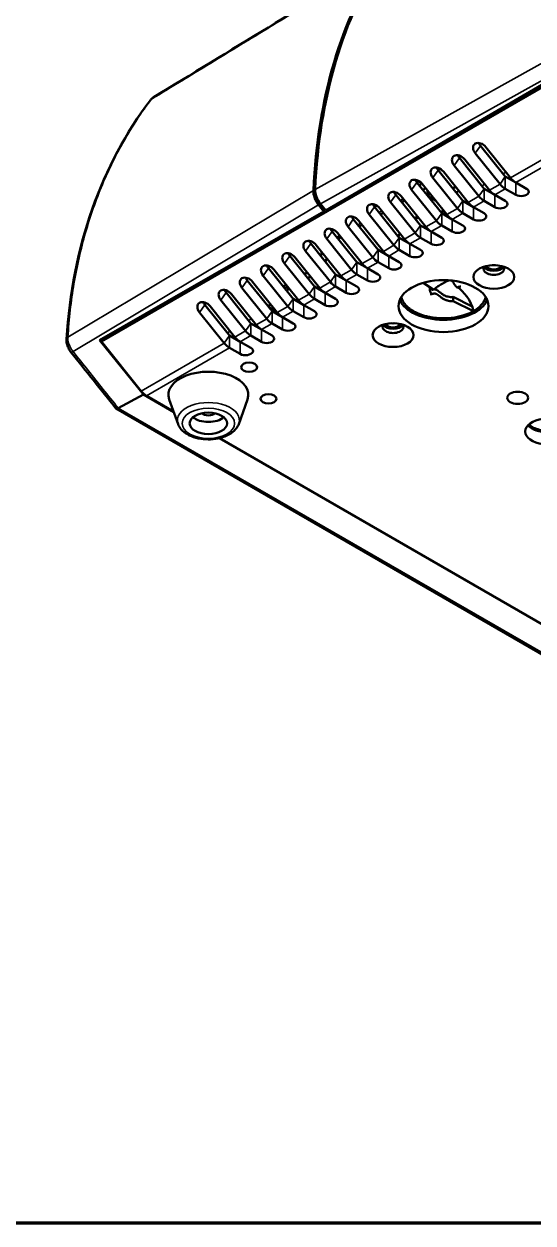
# Model space of a CAD drawing. Header units: millimetres. Extents: x 40 to 2195, y 40 to 1687.
# Drawn here: x 362.2 to 464, y 40 to 279.9 of the extents above; entities that cross this region are included whole.
import ezdxf

# ---------------------------------------------------------------- set-up
doc = ezdxf.new("R2010")
doc.units = ezdxf.units.MM
doc.header["$LTSCALE"] = 8
for name, color, linetype, lineweight in [('Border (ISO)', 7, 'Continuous', 70), ('Visible (ISO)', 7, 'Continuous', 50), ('Visible Narrow (ISO)', 7, 'Continuous', 35)]:
    doc.layers.add(name, color=color, linetype=linetype, lineweight=lineweight)

# ---------------------------------------------------------------- blocks, each defined once
blk = doc.blocks.new('Borders Chauvet_A')
at = {"layer": 'Border (ISO)'}
blk.add_line((274.4, 5), (5, 5), dxfattribs=at)

msp = doc.modelspace()

# ---------------------------------------------------------------- linework, layer by layer
at = {"layer": 'Visible (ISO)'}
for p, q in [((422.551, 242.637), (467.826, 268.942)), ((377.688, 216.381), (468.111, 268.587)), ((388.005, 265.201), (388.005, 265.201)), ((458.481, 249.424), (453.532, 255.582)), ((459.542, 249.14), (454.592, 255.297)), ((454.239, 246.975), (449.289, 253.132)), ((455.299, 246.69), (450.35, 252.848)), ((457.421, 247.915), (452.471, 254.073)), ((449.996, 244.525), (445.046, 250.683)), ((451.057, 244.241), (446.107, 250.398)), ((453.178, 245.466), (448.228, 251.623)), ((441.511, 248.199), (440.519, 248.772)), ((445.753, 242.076), (440.804, 248.233)), ((441.511, 248.199), (441.584, 248.242)), ((441.787, 248.04), (441.511, 248.199)), ((446.814, 241.791), (441.864, 247.949)), ((448.935, 243.016), (443.986, 249.174)), ((447.979, 247.035), (448.547, 247.363)), ((458.481, 249.424), (460.603, 248.199)), ((460.603, 248.199), (462.724, 246.975)), ((441.511, 239.626), (436.561, 245.784)), ((442.571, 239.342), (437.622, 245.5)), ((444.693, 240.567), (439.743, 246.724)), ((441.997, 246.748), (442.261, 246.9)), ((442.925, 246.63), (442.925, 246.566)), ((444.542, 244.618), (443.546, 245.193)), ((448.651, 246.198), (449.22, 246.526)), ((454.239, 246.975), (456.36, 245.75)), ((456.36, 245.75), (458.481, 244.525)), ((458.481, 246.975), (460.603, 245.75)), ((422.197, 242.432), (377.316, 216.686)), ((421.139, 243.749), (422.197, 242.432)), ((422.373, 242.683), (421.313, 244.002)), ((422.551, 242.637), (421.493, 243.953)), ((422.373, 242.683), (422.197, 242.432)), ((422.469, 242.739), (422.373, 242.683)), ((437.268, 237.177), (432.318, 243.334)), ((438.329, 236.892), (433.379, 243.05)), ((440.45, 238.117), (435.5, 244.275)), ((437.755, 244.299), (438.323, 244.627)), ((449.996, 244.525), (452.117, 243.3)), ((452.117, 243.3), (454.239, 242.076)), ((454.239, 244.525), (456.36, 243.3)), ((433.025, 234.727), (428.076, 240.885)), ((434.086, 234.443), (429.136, 240.601)), ((436.207, 235.668), (431.258, 241.825)), ((433.512, 241.849), (434.08, 242.177)), ((445.753, 242.076), (447.875, 240.851)), ((447.875, 240.851), (449.996, 239.626)), ((449.996, 242.076), (452.117, 240.851)), ((428.783, 232.278), (423.833, 238.435)), ((429.843, 231.993), (424.894, 238.151)), ((431.965, 233.218), (427.015, 239.376)), ((429.269, 239.4), (429.838, 239.728)), ((441.511, 239.626), (443.632, 238.401)), ((443.632, 238.401), (445.753, 237.177)), ((445.753, 239.626), (447.875, 238.401)), ((424.54, 229.828), (419.59, 235.986)), ((425.601, 229.544), (420.651, 235.702)), ((427.722, 230.769), (422.772, 236.926)), ((425.027, 236.95), (425.595, 237.278)), ((437.163, 237.426), (437.143, 237.333)), ((437.268, 237.177), (439.389, 235.952)), ((439.389, 235.952), (441.511, 234.727)), ((441.511, 237.177), (443.632, 235.952)), ((420.298, 227.379), (415.348, 233.536)), ((421.358, 227.094), (416.408, 233.252)), ((423.48, 228.319), (418.53, 234.477)), ((421.712, 234.319), (421.712, 234.382)), ((433.025, 234.727), (435.147, 233.502)), ((435.147, 233.502), (437.268, 232.278)), ((437.268, 234.727), (439.389, 233.502)), ((416.055, 224.929), (411.105, 231.087)), ((417.116, 224.645), (412.166, 230.803)), ((419.237, 225.87), (414.287, 232.027)), ((428.783, 232.278), (430.904, 231.053)), ((430.904, 231.053), (433.025, 229.828)), ((433.025, 232.278), (435.147, 231.053)), ((411.812, 222.48), (406.863, 228.637)), ((412.873, 222.196), (407.923, 228.353)), ((414.994, 223.42), (410.044, 229.578)), ((418.28, 229.888), (418.849, 230.216)), ((418.953, 229.052), (419.521, 229.38)), ((424.54, 229.828), (426.662, 228.603)), ((426.662, 228.603), (428.783, 227.379)), ((428.783, 229.828), (430.904, 228.603)), ((444.162, 226.74), (442.043, 228.137)), ((407.57, 220.03), (402.62, 226.188)), ((408.63, 219.746), (403.681, 225.904)), ((410.752, 220.971), (405.802, 227.128)), ((414.105, 227.478), (414.606, 227.767)), ((415.166, 226.865), (415.278, 226.93)), ((420.298, 227.379), (422.419, 226.154)), ((422.419, 226.154), (424.54, 224.929)), ((424.54, 227.379), (426.662, 226.154)), ((403.327, 217.581), (398.377, 223.738)), ((404.388, 217.297), (399.438, 223.454)), ((406.509, 218.521), (401.559, 224.679)), ((411.126, 223.333), (411.474, 223.935)), ((411.2, 223.242), (412.166, 222.684)), ((416.055, 224.929), (418.176, 223.704)), ((418.176, 223.704), (420.298, 222.48)), ((420.298, 224.929), (422.419, 223.704)), ((448.051, 225.311), (451.848, 223.43)), ((448.051, 225.311), (448.051, 224.495)), ((448.051, 224.495), (452.117, 222.48)), ((402.266, 216.072), (397.317, 222.229)), ((411.812, 222.48), (413.934, 221.255)), ((412.297, 222.912), (412.166, 222.684)), ((412.166, 222.276), (412.166, 222.684)), ((413.934, 221.255), (416.055, 220.03)), ((416.055, 222.48), (418.176, 221.255)), ((407.57, 220.03), (409.691, 218.805)), ((409.691, 218.805), (411.812, 217.581)), ((411.812, 220.03), (413.934, 218.805)), ((386.075, 205.79), (377.316, 216.686)), ((378.299, 217.251), (377.688, 216.381)), ((385.649, 206.478), (377.688, 216.381)), ((403.327, 217.581), (405.448, 216.356)), ((405.448, 216.356), (407.57, 215.131)), ((407.57, 217.581), (409.691, 216.356)), ((403.327, 215.131), (405.448, 213.906)), ((381.053, 203.064), (386.075, 205.79)), ((392.152, 202.281), (386.075, 205.79)), ((392.101, 202.425), (386.71, 205.537)), ((393.005, 199.894), (391.249, 204.808)), ((405.164, 199.894), (406.919, 204.808)), ((380.618, 202.988), (509.89, 128.352)), ((508.118, 135.329), (401.218, 197.047)), ((508.066, 135.472), (401.358, 197.08))]:
    msp.add_line(p, q, dxfattribs=at)
for centre, major_axis, ratio, start_param, end_param in [((526.883, 178.408), (-75.626, 130.988), 0.5773503, 0.2696785, 0.7324104), ((527.237, 178.612), (-75.626, 130.988), 0.5773503, 0.2696785, 0.7324104), ((441.511, 248.199), (0.75, -1.299), 0.5773503, 5.9038862, 6.6793634), ((458.481, 249.424), (-1.5, 2.598), 0.5773503, 1.8325957, 2.3561945), ((460.603, 250.649), (-1.5, 2.598), 0.5773503, 1.8325957, 2.3561945), ((422.2, 245.257), (-1.5, 2.598), 0.5773507, 0.7322656, 1.8323765), ((422.554, 245.461), (-1.5, 2.598), 0.5773497, 0.7322658, 1.8323768), ((526.883, 178.408), (-75.378, 130.559), 0.5773503, 0.7313767, 0.732412), ((445.046, 247.791), (-1.5, -2.598), 0.5773503, 5.4977871, 6.6531231), ((454.239, 246.975), (-1.5, 2.598), 0.5773503, 1.8325957, 2.3561945), ((456.36, 248.199), (-1.5, 2.598), 0.5773503, 1.8325957, 2.3561945), ((461.663, 246.362), (1.5, 0), 0.5773503, 3.9269908, 7.0685835), ((449.996, 244.525), (-1.5, 2.598), 0.5773503, 1.8325957, 2.3561945), ((452.117, 245.75), (-1.5, 2.598), 0.5773503, 1.8325957, 2.3561945), ((457.421, 243.913), (1.5, 0), 0.5773503, 3.9269908, 7.0685835), ((445.753, 242.076), (-1.5, 2.598), 0.5773503, 1.8325957, 2.3561945), ((447.875, 243.3), (-1.5, 2.598), 0.5773503, 1.8325957, 2.3561945), ((453.178, 241.463), (1.5, 0), 0.5773503, 3.9269908, 7.0685835), ((441.511, 239.626), (-1.5, 2.598), 0.5773503, 1.8325957, 2.3561945), ((443.632, 240.851), (-1.5, 2.598), 0.5773503, 1.8325957, 2.3561945), ((448.935, 239.014), (1.5, 0), 0.5773503, 3.9269908, 7.0685835), ((437.268, 237.177), (-1.5, 2.598), 0.5773503, 1.8325957, 2.3561945), ((439.389, 238.401), (-1.5, 2.598), 0.5773503, 1.8325957, 2.3561945), ((444.693, 236.564), (1.5, 0), 0.5773503, 3.9269908, 7.0685835), ((419.59, 233.094), (1.5, 2.598), 0.5773503, 5.1762479, 5.4977871), ((420.651, 232.482), (-1.5, -2.598), 0.5773503, 1.8482423, 2.1311743), ((433.025, 234.727), (-1.5, 2.598), 0.5773503, 1.8325957, 2.3561945), ((435.147, 235.952), (-1.5, 2.598), 0.5773503, 1.8325957, 2.3561945), ((440.45, 234.115), (1.5, 0), 0.5773503, 3.9269908, 7.0685835), ((428.783, 232.278), (-1.5, 2.598), 0.5773503, 1.8325957, 2.3561945), ((430.904, 233.502), (-1.5, 2.598), 0.5773503, 1.8325957, 2.3561945), ((436.207, 231.665), (1.5, 0), 0.5773503, 3.9269908, 7.0685835), ((456.183, 230.951), (2.1, 0), 0.5773503, 2.7621646, 6.6626134), ((456.183, 231.767), (-2.1, 0), 0.5773503, 0.3434287, 2.798164), ((456.183, 231.767), (-1.6, 0), 0.5773503, 0.2798522, 2.8617405), ((456.183, 232.584), (1.6, 0), 0.5773503, 4.514879, 4.9098989), ((424.54, 229.828), (-1.5, 2.598), 0.5773503, 1.8325957, 2.3561945), ((426.662, 231.053), (-1.5, 2.598), 0.5773503, 1.8325957, 2.3561945), ((431.965, 229.216), (1.5, 0), 0.5773503, 3.9269908, 7.0685835), ((414.105, 225.028), (1.5, 2.598), 0.5773503, 0.7853982, 0.8169304), ((415.166, 224.416), (-1.5, -2.598), 0.5773503, 3.9269908, 4.130197), ((420.298, 227.379), (-1.5, 2.598), 0.5773503, 1.8325957, 2.3561945), ((422.419, 228.603), (-1.5, 2.598), 0.5773503, 1.8325957, 2.3561945), ((427.722, 226.766), (1.5, 0), 0.5773503, 3.9269908, 7.0685835), ((416.055, 224.929), (-1.5, 2.598), 0.5773503, 1.8325957, 2.3561945), ((418.176, 226.154), (-1.5, 2.598), 0.5773503, 1.8325957, 2.3561945), ((423.48, 224.317), (1.5, 0), 0.5773503, 3.9269908, 7.0685835), ((446.107, 225.95), (-9, 0), 0.5773503, 0.2379411, 2.9036515), ((411.812, 222.48), (-1.5, 2.598), 0.5773503, 1.8325957, 2.3561945), ((413.934, 223.704), (-1.5, 2.598), 0.5773503, 1.8325957, 2.3561945), ((419.237, 221.867), (1.5, 0), 0.5773503, 3.9269908, 7.0685835), ((407.57, 220.03), (-1.5, 2.598), 0.5773503, 1.8325957, 2.3561945), ((409.691, 221.255), (-1.5, 2.598), 0.5773503, 1.8325957, 2.3561945), ((414.994, 219.418), (1.5, 0), 0.5773503, 3.9269908, 7.0685835), ((436.031, 219.316), (2.1, 0), 0.5773503, 2.7621646, 6.6626134), ((436.031, 220.132), (-2.1, 0), 0.5773503, 0.3434287, 2.798164), ((436.031, 220.132), (-1.6, 0), 0.5773503, 0.2798522, 2.8617405), ((436.031, 220.949), (1.6, 0), 0.5773503, 4.514879, 4.9098989), ((371.694, 216.806), (-0.998, 0.062), 0.5973138, 6.2831397, 6.2832744), ((403.327, 217.581), (-1.5, 2.598), 0.5773503, 1.8325957, 2.3561945), ((405.448, 218.805), (-1.5, 2.598), 0.5773503, 1.8325957, 2.3561945), ((410.752, 216.968), (1.5, 0), 0.5773503, 3.9269908, 7.0685835), ((372.379, 214.886), (-0.783, -0.622), 0.2153786, 6.2831029, 6.2831848), ((406.509, 214.519), (1.5, 0), 0.5773503, 3.9269908, 7.0685835), ((399.084, 205.742), (-8, 0), 0.5773503, 2.9381619, 6.486616), ((386.71, 207.987), (-1.5, 2.598), 0.5773503, 1.8325957, 2.3561945), ((381.252, 203.776), (-0.66, -0.77), 0.4109724, 6.2062617, 7.1322992), ((399.084, 202.476), (1.5, 0), 0.5773503, 3.6492552, 5.7755228), ((399.084, 202.476), (3.75, 0), 0.5773503, 3.7428569, 5.6819211), ((466.967, 198.393), (-4.5, 0), 0.5773503, 3.5866685, 8.9797021), ((466.967, 200.843), (-4.5, 0), 0.5773503, 0.4908827, 2.65071)]:
    msp.add_ellipse(centre, major_axis=major_axis, ratio=ratio, start_param=start_param, end_param=end_param, dxfattribs=at)
for centre, major_axis in [((456.183, 229.318), (-4.1, 0)), ((446.107, 223.5), (9, 0)), ((436.031, 217.683), (-4.1, 0)), ((407.216, 211.253), (-1.6, 0)), ((411.105, 204.925), (1.6, 0)), ((460.956, 205.129), (2.1, 0)), ((399.084, 200.026), (-3.75, 0))]:
    msp.add_ellipse(centre, major_axis=major_axis, ratio=0.5773503, dxfattribs=at)
for points in [[(388.005, 265.201), (403.392, 274.581), (418.779, 283.961), (434.167, 293.341)], [(387.476, 264.722), (387.621, 264.911), (387.802, 265.077), (388.005, 265.201)], [(454.592, 255.297), (454.314, 255.642), (453.532, 256.199), (452.356, 256.147), (451.869, 255.239), (452.194, 254.418), (452.471, 254.073)], [(453.211, 256.125), (453.286, 255.938), (453.395, 255.752), (453.532, 255.582)], [(450.35, 252.848), (450.072, 253.193), (449.289, 253.749), (448.113, 253.698), (447.627, 252.789), (447.951, 251.969), (448.228, 251.623)], [(448.969, 253.676), (449.044, 253.488), (449.152, 253.302), (449.289, 253.132)], [(446.107, 250.398), (445.829, 250.744), (445.047, 251.3), (443.871, 251.249), (443.384, 250.34), (443.709, 249.519), (443.986, 249.174)], [(444.726, 251.226), (444.801, 251.039), (444.91, 250.853), (445.046, 250.683)], [(441.864, 247.949), (441.586, 248.294), (440.804, 248.85), (439.628, 248.799), (439.141, 247.89), (439.466, 247.07), (439.743, 246.724)], [(440.483, 248.777), (440.559, 248.589), (440.667, 248.403), (440.804, 248.233)], [(437.622, 245.5), (437.344, 245.845), (436.561, 246.401), (435.385, 246.35), (434.899, 245.441), (435.223, 244.62), (435.5, 244.275)], [(436.241, 246.327), (436.316, 246.14), (436.424, 245.954), (436.561, 245.784)], [(433.379, 243.05), (433.101, 243.395), (432.319, 243.951), (431.143, 243.9), (430.656, 242.991), (430.981, 242.171), (431.258, 241.825)], [(431.998, 243.878), (432.073, 243.69), (432.182, 243.504), (432.318, 243.334)], [(445.49, 242.403), (445.764, 242.414), (446.039, 242.418), (446.313, 242.414)], [(429.136, 240.601), (428.858, 240.946), (428.076, 241.502), (426.9, 241.451), (426.413, 240.542), (426.738, 239.721), (427.015, 239.376)], [(427.755, 241.428), (427.831, 241.241), (427.939, 241.055), (428.076, 240.885)], [(440.323, 241.104), (440.517, 241.206), (440.717, 241.303), (440.922, 241.393)], [(424.894, 238.151), (424.616, 238.496), (423.834, 239.052), (422.658, 239.001), (422.171, 238.092), (422.495, 237.272), (422.772, 236.926)], [(423.513, 238.979), (423.588, 238.791), (423.697, 238.605), (423.833, 238.435)], [(437.163, 237.426), (437.212, 237.653), (437.281, 237.875), (437.366, 238.09)], [(420.651, 235.702), (420.373, 236.047), (419.591, 236.603), (418.415, 236.552), (417.928, 235.643), (418.253, 234.822), (418.53, 234.477)], [(419.27, 236.529), (419.345, 236.342), (419.454, 236.156), (419.59, 235.986)], [(416.408, 233.252), (416.13, 233.597), (415.348, 234.153), (414.172, 234.102), (413.686, 233.193), (414.01, 232.373), (414.287, 232.027)], [(415.028, 234.08), (415.103, 233.892), (415.211, 233.707), (415.348, 233.536)], [(412.166, 230.803), (411.888, 231.148), (411.106, 231.704), (409.93, 231.653), (409.443, 230.744), (409.767, 229.923), (410.044, 229.578)], [(410.785, 231.63), (410.86, 231.443), (410.969, 231.257), (411.105, 231.087)], [(407.923, 228.353), (407.645, 228.698), (406.863, 229.254), (405.687, 229.203), (405.2, 228.294), (405.525, 227.474), (405.802, 227.128)], [(406.542, 229.181), (406.617, 228.993), (406.726, 228.808), (406.863, 228.637)], [(403.681, 225.904), (403.402, 226.249), (402.62, 226.805), (401.444, 226.754), (400.958, 225.845), (401.282, 225.024), (401.559, 224.679)], [(402.3, 226.731), (402.375, 226.544), (402.483, 226.358), (402.62, 226.188)], [(452.117, 222.48), (451.703, 224.594), (450.053, 226.509), (448.938, 227.263)], [(399.438, 223.454), (399.16, 223.799), (398.378, 224.355), (397.202, 224.304), (396.715, 223.395), (397.039, 222.575), (397.317, 222.229)], [(398.057, 224.282), (398.132, 224.094), (398.241, 223.909), (398.377, 223.738)], [(380.569, 203.029), (377.568, 206.768), (374.577, 210.513), (371.597, 214.264)]]:
    msp.add_open_spline(points, degree=3, dxfattribs=at)
for points, knots in [([(370.696, 216.868), (371.265, 226.064), (373.014, 234.863), (378.675, 250.931), (382.621, 258.308), (387.471, 264.715)], [0, 0, 0, 0, 3.4348987, 3.4348987, 6.8691564, 6.8691564, 6.8691564, 6.8691564]), ([(421.313, 244.002), (421.202, 244.141), (420.99, 244.442), (420.733, 244.931), (420.545, 245.439), (420.439, 245.934), (420.425, 246.243), (420.432, 246.387)], [0, 0, 0, 0, 0.1991606, 0.401095, 0.6012148, 0.802011, 1, 1, 1, 1]), ([(447.333, 228.648), (447.295, 228.645), (447.255, 228.637), (447.184, 228.62), (447.158, 228.613), (447.102, 228.596), (447.072, 228.587), (447.022, 228.571), (447.004, 228.565), (446.949, 228.547), (446.913, 228.534), (446.847, 228.509), (446.817, 228.496), (446.735, 228.459), (446.686, 228.432), (446.572, 228.367), (446.51, 228.327), (446.377, 228.243), (446.301, 228.197), (446.058, 228.057), (445.901, 227.974), (445.533, 227.769), (445.251, 227.602), (444.874, 227.333), (444.807, 227.283), (444.638, 227.154), (444.539, 227.074), (444.345, 226.91), (444.251, 226.825), (444.162, 226.74)], [0.57231573, 0.57231573, 0.57231573, 0.57231573, 0.58598273, 0.58598273, 0.59373097, 0.59373097, 0.60286315, 0.60286315, 0.608364, 0.608364, 0.61874083, 0.61874083, 0.62778914, 0.62778914, 0.64260122, 0.64260122, 0.66312517, 0.66312517, 0.68571236, 0.68571236, 0.7223331, 0.7223331, 0.76967814, 0.76967814, 0.78022431, 0.78022431, 0.79643709, 0.79643709, 0.81300309, 0.81300309, 0.81300309, 0.81300309]), ([(448.825, 227.226), (448.823, 227.225), (448.821, 227.225), (448.809, 227.224), (448.797, 227.229), (448.762, 227.254), (448.74, 227.276), (448.708, 227.31), (448.695, 227.324), (448.658, 227.366), (448.632, 227.397), (448.57, 227.473), (448.535, 227.517), (448.46, 227.617), (448.418, 227.673), (448.34, 227.779), (448.303, 227.829), (448.253, 227.902), (448.238, 227.924), (448.192, 227.997), (448.164, 228.044), (448.118, 228.13), (448.104, 228.157), (448.069, 228.226), (448.049, 228.264), (448.022, 228.308), (448.016, 228.319), (447.98, 228.373), (447.947, 228.409), (447.879, 228.465), (447.85, 228.485), (447.808, 228.512), (447.793, 228.52), (447.753, 228.543), (447.726, 228.557), (447.646, 228.595), (447.592, 228.615), (447.535, 228.63), (447.533, 228.63), (447.531, 228.631)], [0.21300565, 0.21300565, 0.21300565, 0.21300565, 0.21746727, 0.21746727, 0.23957446, 0.23957446, 0.26693487, 0.26693487, 0.28279995, 0.28279995, 0.31029037, 0.31029037, 0.34072443, 0.34072443, 0.37313507, 0.37313507, 0.39949741, 0.39949741, 0.41059926, 0.41059926, 0.43505936, 0.43505936, 0.44702552, 0.44702552, 0.46264073, 0.46264073, 0.46768868, 0.46768868, 0.48837974, 0.48837974, 0.50141454, 0.50141454, 0.50798482, 0.50798482, 0.52023334, 0.52023334, 0.54406076, 0.54406076, 0.54501053, 0.54501053, 0.54501053, 0.54501053]), ([(443.357, 227.271), (443.358, 227.248), (443.358, 227.226), (443.359, 227.163), (443.361, 227.121), (443.364, 227.032), (443.367, 226.983), (443.376, 226.852), (443.384, 226.777), (443.405, 226.631), (443.417, 226.563), (443.452, 226.42), (443.474, 226.356), (443.555, 226.157), (443.622, 226.082), (443.691, 226.014), (443.731, 225.985), (443.809, 225.944), (443.85, 225.929), (443.922, 225.917), (443.954, 225.915), (444.017, 225.923), (444.043, 225.934), (444.085, 225.957), (444.099, 225.967), (444.137, 225.994), (444.158, 226.011), (444.195, 226.032), (444.207, 226.037), (444.247, 226.047), (444.277, 226.047), (444.327, 226.038), (444.341, 226.034), (444.375, 226.026), (444.396, 226.019), (444.443, 226.005), (444.473, 225.995), (444.529, 225.976), (444.557, 225.966), (444.633, 225.937), (444.684, 225.915), (444.778, 225.869), (444.819, 225.846), (444.884, 225.804), (444.905, 225.79), (444.955, 225.754), (444.985, 225.732), (445.04, 225.69), (445.067, 225.67), (445.125, 225.626), (445.157, 225.602), (445.201, 225.57), (445.213, 225.561), (445.258, 225.528), (445.292, 225.504), (445.357, 225.457), (445.389, 225.434), (445.447, 225.39), (445.472, 225.371), (445.555, 225.306), (445.612, 225.26), (445.729, 225.166), (445.809, 225.101), (446.092, 224.908), (446.259, 224.829), (446.46, 224.743), (446.528, 224.716), (446.655, 224.669), (446.716, 224.649), (446.885, 224.594), (446.994, 224.564), (447.269, 224.501), (447.433, 224.476), (447.754, 224.459), (447.909, 224.467), (448.051, 224.495)], [0.1606109, 0.1606109, 0.1606109, 0.1606109, 0.1671009, 0.1671009, 0.1786714, 0.1786714, 0.1933094, 0.1933094, 0.2174589, 0.2174589, 0.239538, 0.239538, 0.2668704, 0.2668704, 0.347814, 0.347814, 0.434235, 0.434235, 0.5179004, 0.5179004, 0.5807531, 0.5807531, 0.6487153, 0.6487153, 0.6864741, 0.6864741, 0.7484095, 0.7484095, 0.7895428, 0.7895428, 0.873111, 0.873111, 0.904841, 0.904841, 0.9500353, 0.9500353, 1.0080624, 1.0080624, 1.0605387, 1.0605387, 1.1541709, 1.1541709, 1.237714, 1.237714, 1.2786507, 1.2786507, 1.3368006, 1.3368006, 1.3920195, 1.3920195, 1.4558927, 1.4558927, 1.4796692, 1.4796692, 1.5449837, 1.5449837, 1.6086648, 1.6086648, 1.6575244, 1.6575244, 1.7738197, 1.7738197, 1.8985441, 1.8985441, 2.1295391, 2.1295391, 2.244199, 2.244199, 2.3476094, 2.3476094, 2.5361706, 2.5361706, 2.8330474, 2.8330474, 3.142343, 3.142343, 3.142343, 3.142343]), ([(443.939, 225.917), (443.824, 225.921), (443.682, 225.9), (443.519, 225.862), (443.484, 225.852), (443.461, 225.845), (443.458, 225.844), (443.457, 225.844), (443.457, 225.844), (443.457, 225.844)], [0, 0, 0, 0, 0.064051822, 0.064051822, 0.081767562, 0.081767562, 0.086091904, 0.086091904, 0.086622757, 0.086622757, 0.086622757, 0.086622757]), ([(443.466, 227.199), (443.475, 227.172), (443.485, 227.145), (443.518, 227.066), (443.543, 227.015), (443.599, 226.927), (443.629, 226.89), (443.679, 226.843), (443.697, 226.828), (443.752, 226.788), (443.791, 226.768), (443.866, 226.742), (443.902, 226.735), (443.956, 226.733), (443.974, 226.734), (444.021, 226.742), (444.046, 226.752), (444.081, 226.772), (444.09, 226.777), (444.098, 226.783)], [0.250487557, 0.250487557, 0.250487557, 0.250487557, 0.257497379, 0.257497379, 0.272428171, 0.272428171, 0.287204252, 0.287204252, 0.294857691, 0.294857691, 0.310460441, 0.310460441, 0.323868018, 0.323868018, 0.330773221, 0.330773221, 0.342225292, 0.342225292, 0.346077651, 0.346077651, 0.346077651, 0.346077651]), ([(443.793, 226.77), (443.834, 226.782), (443.874, 226.793), (443.951, 226.813), (443.989, 226.822), (444.026, 226.83)], [0.126753349, 0.126753349, 0.126753349, 0.126753349, 0.140366073, 0.140366073, 0.153032625, 0.153032625, 0.153032625, 0.153032625]), ([(444.291, 226.86), (444.294, 226.86), (444.298, 226.859), (444.313, 226.857), (444.326, 226.854), (444.379, 226.842), (444.422, 226.828), (444.503, 226.802), (444.557, 226.783), (444.66, 226.742), (444.709, 226.72), (444.777, 226.685), (444.797, 226.674), (444.856, 226.639), (444.893, 226.614), (444.985, 226.549), (445.046, 226.502), (445.134, 226.435), (445.151, 226.423), (445.204, 226.384), (445.239, 226.358), (445.315, 226.304), (445.354, 226.276), (445.41, 226.234), (445.427, 226.222), (445.518, 226.152), (445.587, 226.096), (445.699, 226.007), (445.739, 225.974), (445.818, 225.914), (445.855, 225.887), (445.976, 225.803), (446.059, 225.753), (446.297, 225.626), (446.451, 225.56), (446.729, 225.459), (446.851, 225.42), (447.162, 225.337), (447.349, 225.303), (447.619, 225.281), (447.709, 225.279), (447.885, 225.286), (447.97, 225.296), (448.051, 225.311)], [0.37516847, 0.37516847, 0.37516847, 0.37516847, 0.37611076, 0.37611076, 0.37940801, 0.37940801, 0.38995784, 0.38995784, 0.40849017, 0.40849017, 0.42433276, 0.42433276, 0.43113313, 0.43113313, 0.44403696, 0.44403696, 0.46287282, 0.46287282, 0.46725834, 0.46725834, 0.47654092, 0.47654092, 0.48698196, 0.48698196, 0.49158291, 0.49158291, 0.51177823, 0.51177823, 0.52289336, 0.52289336, 0.53336513, 0.53336513, 0.5560134, 0.5560134, 0.59503988, 0.59503988, 0.62568779, 0.62568779, 0.6742938, 0.6742938, 0.69956735, 0.69956735, 0.72540917, 0.72540917, 0.72540917, 0.72540917]), ([(449.577, 227.417), (449.577, 227.417), (449.572, 227.416), (449.559, 227.415), (449.556, 227.414), (449.545, 227.412), (449.537, 227.411), (449.518, 227.408), (449.506, 227.406), (449.477, 227.4), (449.457, 227.397), (449.404, 227.386), (449.37, 227.379), (449.267, 227.356), (449.198, 227.338), (449.027, 227.292), (448.925, 227.26), (448.825, 227.226)], [0.138439661, 0.138439661, 0.138439661, 0.138439661, 0.154959056, 0.154959056, 0.158374512, 0.158374512, 0.162322391, 0.162322391, 0.166735481, 0.166735481, 0.173324056, 0.173324056, 0.184407401, 0.184407401, 0.205931993, 0.205931993, 0.237873536, 0.237873536, 0.237873536, 0.237873536]), ([(449.482, 221.446), (449.12, 221.356), (448.284, 221.185), (447.136, 221.062), (446.038, 221.034), (445.131, 221.065), (444.215, 221.155), (443.324, 221.303), (442.484, 221.5), (441.717, 221.738), (441.044, 222), (440.542, 222.235), (440.174, 222.433), (439.899, 222.595), (439.649, 222.757), (439.421, 222.918), (439.211, 223.078), (439.019, 223.239), (438.84, 223.401), (438.619, 223.622), (438.368, 223.908), (438.103, 224.28), (437.876, 224.698), (437.744, 225.049), (437.688, 225.273), (437.677, 225.321)], [0, 0, 0, 0, 0.04896718, 0.10964872, 0.14408112, 0.17851352, 0.21294592, 0.24737832, 0.28181072, 0.31624312, 0.35067552, 0.38510792, 0.40639882, 0.42768972, 0.44898062, 0.47027151, 0.49156241, 0.51285331, 0.53414421, 0.55543511, 0.59801691, 0.64059871, 0.6831805, 0.7257623, 0.73678407, 0.73678407, 0.73678407, 0.73678407]), ([(454.536, 225.321), (454.482, 225.082), (454.258, 224.437), (453.584, 223.535), (452.739, 222.86), (452.275, 222.571), (452.117, 222.48)], [0.82026468, 0.82026468, 0.82026468, 0.82026468, 0.86288115, 0.93144058, 0.97714686, 1, 1, 1, 1]), ([(449.482, 221.446), (449.568, 221.467), (450.247, 221.645), (451.157, 221.971), (451.887, 222.346), (452.117, 222.48)], [0, 0, 0, 0, 0.0880267, 0.6960089, 1, 1, 1, 1]), ([(371.597, 214.264), (371.393, 214.521), (371.213, 214.81), (370.934, 215.399), (370.83, 215.704), (370.704, 216.295), (370.679, 216.589), (370.696, 216.868)], [0, 0, 0, 0, 0.09964755, 0.09964755, 0.19587799, 0.19587799, 0.28891296, 0.28891296, 0.28891296, 0.28891296]), ([(393.005, 199.894), (393.147, 199.498), (393.372, 199.135), (393.989, 198.432), (394.404, 198.107), (395.387, 197.539), (395.968, 197.306), (397.209, 196.969), (397.869, 196.865), (399.199, 196.793), (399.87, 196.822), (401.169, 197.013), (401.796, 197.173), (402.955, 197.623), (403.486, 197.913), (404.376, 198.615), (404.742, 199.026), (405.057, 199.627), (405.115, 199.759), (405.164, 199.894)], [0.9888289, 0.9888289, 0.9888289, 0.9888289, 1.254478, 1.254478, 1.5703141, 1.5703141, 1.9164702, 1.9164702, 2.2621131, 2.2621131, 2.60451, 2.60451, 2.9479277, 2.9479277, 3.295269, 3.295269, 3.6328378, 3.6328378, 3.7235601, 3.7235601, 3.7235601, 3.7235601]), ([(463.203, 199.818), (463.22, 199.8), (463.237, 199.783), (463.504, 199.522), (463.802, 199.32), (464.489, 198.977), (464.885, 198.843), (465.715, 198.663), (466.149, 198.617), (467.015, 198.613), (467.446, 198.655), (468.274, 198.824), (468.67, 198.952), (469.393, 199.297), (469.719, 199.515), (470.101, 199.894), (470.202, 200.015), (470.291, 200.144)], [7.5791638, 7.5791638, 7.5791638, 7.5791638, 7.6017554, 7.6017554, 7.9266577, 7.9266577, 8.2803448, 8.2803448, 8.6314815, 8.6314815, 8.9797184, 8.9797184, 9.3305888, 9.3305888, 9.6845723, 9.6845723, 9.831442, 9.831442, 9.831442, 9.831442])]:
    msp.add_open_spline(points, degree=3, knots=knots, dxfattribs=at)
at = {"layer": 'Visible Narrow (ISO)'}
for p, q in [((471.288, 275.166), (420.435, 246.814)), ((472.36, 272.311), (421.493, 243.953)), ((476.072, 258.684), (459.542, 249.14)), ((477.121, 257.736), (460.603, 248.199)), ((453.532, 255.582), (452.471, 254.073)), ((449.289, 253.132), (448.228, 251.623)), ((445.046, 250.683), (443.986, 249.174)), ((458.601, 250.31), (458.033, 249.982)), ((440.804, 248.233), (439.743, 246.724)), ((441.511, 247.354), (441.511, 248.199)), ((454.359, 247.86), (453.79, 247.532)), ((457.421, 247.915), (455.299, 246.69)), ((458.481, 249.424), (457.421, 247.915)), ((458.481, 249.424), (458.481, 246.975)), ((459.987, 248.66), (459.896, 248.608)), ((460.603, 248.199), (460.603, 245.75)), ((420.082, 246.61), (370.976, 217.25)), ((420.446, 246.395), (420.432, 246.387)), ((436.561, 245.784), (435.5, 244.275)), ((437.476, 244.645), (438.045, 244.973)), ((453.178, 245.466), (451.057, 244.241)), ((454.239, 246.975), (453.178, 245.466)), ((454.239, 246.975), (454.239, 244.525)), ((455.744, 246.211), (455.653, 246.158)), ((458.481, 246.975), (456.36, 245.75)), ((456.36, 245.75), (456.36, 243.3)), ((421.139, 243.749), (372.02, 214.38)), ((421.41, 244.059), (421.313, 244.002)), ((432.318, 243.334), (431.258, 241.825)), ((433.234, 242.196), (433.802, 242.524)), ((448.935, 243.016), (446.814, 241.791)), ((449.996, 244.525), (448.935, 243.016)), ((449.996, 244.525), (449.996, 242.076)), ((454.239, 244.525), (452.117, 243.3)), ((452.117, 243.3), (452.117, 240.851)), ((428.076, 240.885), (427.015, 239.376)), ((428.991, 239.746), (429.559, 240.074)), ((444.693, 240.567), (442.571, 239.342)), ((445.753, 242.076), (444.693, 240.567)), ((445.753, 242.076), (445.753, 239.626)), ((449.996, 242.076), (447.875, 240.851)), ((447.875, 240.851), (447.875, 238.401)), ((423.833, 238.435), (422.772, 236.926)), ((424.748, 237.297), (425.317, 237.625)), ((440.45, 238.117), (438.329, 236.892)), ((441.511, 239.626), (440.45, 238.117)), ((441.511, 239.626), (441.511, 237.177)), ((445.753, 239.626), (443.632, 238.401)), ((443.632, 238.401), (443.632, 235.952)), ((419.59, 235.986), (418.53, 234.477)), ((436.207, 235.668), (434.086, 234.443)), ((437.268, 237.177), (436.207, 235.668)), ((437.268, 237.177), (437.268, 234.727)), ((441.511, 237.177), (439.389, 235.952)), ((439.389, 235.952), (439.389, 233.502)), ((415.348, 233.536), (414.287, 232.027)), ((421.806, 234.264), (421.712, 234.319)), ((431.965, 233.218), (429.843, 231.993)), ((433.025, 234.727), (431.965, 233.218)), ((433.025, 234.727), (433.025, 232.278)), ((437.268, 234.727), (435.147, 233.502)), ((435.147, 233.502), (435.147, 231.053)), ((411.105, 231.087), (410.044, 229.578)), ((427.722, 230.769), (425.601, 229.544)), ((428.783, 232.278), (427.722, 230.769)), ((428.783, 232.278), (428.783, 229.828)), ((433.025, 232.278), (430.904, 231.053)), ((430.904, 231.053), (430.904, 228.603)), ((406.863, 228.637), (405.802, 227.128)), ((423.48, 228.319), (421.358, 227.094)), ((424.54, 229.828), (423.48, 228.319)), ((424.54, 229.828), (424.54, 227.379)), ((428.783, 229.828), (426.662, 228.603)), ((426.662, 228.603), (426.662, 226.154)), ((402.62, 226.188), (401.559, 224.679)), ((415.166, 226.865), (414.105, 227.478)), ((419.237, 225.87), (417.116, 224.645)), ((420.298, 227.379), (419.237, 225.87)), ((420.298, 227.379), (420.298, 224.929)), ((424.54, 227.379), (422.419, 226.154)), ((422.419, 226.154), (422.419, 223.704)), ((398.377, 223.738), (397.317, 222.229)), ((414.994, 223.42), (412.873, 222.196)), ((416.055, 224.929), (414.994, 223.42)), ((416.055, 224.929), (416.055, 222.48)), ((420.298, 224.929), (418.176, 223.704)), ((418.176, 223.704), (418.176, 221.255)), ((407.69, 220.916), (407.121, 220.588)), ((410.752, 220.971), (408.63, 219.746)), ((411.812, 222.48), (410.752, 220.971)), ((411.812, 222.48), (411.812, 220.03)), ((416.055, 222.48), (413.934, 221.255)), ((413.934, 221.255), (413.934, 218.805)), ((403.447, 218.467), (402.879, 218.138)), ((406.509, 218.521), (404.388, 217.297)), ((407.57, 220.03), (406.509, 218.521)), ((407.57, 220.03), (407.57, 217.581)), ((409.075, 219.266), (408.984, 219.214)), ((411.812, 220.03), (409.691, 218.805)), ((409.691, 218.805), (409.691, 216.356)), ((402.266, 216.072), (385.649, 206.478)), ((403.327, 217.581), (402.266, 216.072)), ((403.327, 217.581), (403.327, 215.131)), ((404.833, 216.817), (404.741, 216.764)), ((407.57, 217.581), (405.448, 216.356)), ((405.448, 216.356), (405.448, 213.906)), ((403.327, 215.131), (386.71, 205.537)), ((381.053, 203.064), (510.436, 128.364))]:
    msp.add_line(p, q, dxfattribs=at)
for centre, major_axis, ratio, start_param, end_param in [((388.268, 264.111), (-0.797, 0.604), 0.7169514, 5.9756817, 6.2831963), ((446.107, 236.777), (9.014, 0), 0.5773503, 2.1541513, 2.2394762), ((446.107, 236.777), (9.014, 0), 0.5773503, 1.5083561, 1.5917064), ((446.107, 236.777), (-9.014, 0), 0.5773503, 6.0309834, 6.158178), ((371.694, 216.806), (-0.998, 0.062), 0.5973138, 5.5520772, 6.2831393), ((372.379, 214.886), (-0.783, -0.622), 0.2153786, 0, 0.9313723), ((399.084, 200.618), (-6.207, 0), 0.5773503, 2.9381619, 6.486616)]:
    msp.add_ellipse(centre, major_axis=major_axis, ratio=ratio, start_param=start_param, end_param=end_param, dxfattribs=at)
msp.add_ellipse((399.084, 200.026), major_axis=(5.246, 0), ratio=0.5773503, dxfattribs=at)
for points, knots in [([(433.842, 293.029), (430.31, 290.876), (426.717, 288.685), (423.084, 286.47), (419.45, 284.254), (415.774, 282.014), (412.001, 279.713), (408.228, 277.413), (404.357, 275.053), (400.306, 272.583), (396.255, 270.113), (392.023, 267.533), (387.639, 264.859)], [0, 0, 0, 0, 0.25, 0.25, 0.25, 0.5, 0.5, 0.5, 0.75, 0.75, 0.75, 1, 1, 1, 1]), ([(388.005, 265.201), (387.979, 265.185), (387.843, 265.095), (387.723, 264.975), (387.639, 264.859)], [0.75472398, 0.75472398, 0.75472398, 0.75472398, 0.8, 0.99997555, 0.99997555, 0.99997555, 0.99997555]), ([(372.02, 214.38), (373.039, 213.096), (375.067, 210.548), (377.966, 206.922), (380.014, 204.358), (381.053, 203.064)], [0, 0, 0, 0, 0.33333333, 0.66666667, 0.99999992, 0.99999992, 0.99999992, 0.99999992])]:
    msp.add_open_spline(points, degree=3, knots=knots, dxfattribs=at)
for points in [[(387.639, 264.859), (385.697, 262.292), (382.115, 256.867), (377.708, 247.926), (374.33, 238.29), (372.018, 228.062), (371.201, 220.901), (370.976, 217.25)], [(370.976, 217.25), (370.966, 217.075), (370.98, 216.701), (371.105, 216.103), (371.326, 215.495), (371.633, 214.908), (371.885, 214.547), (372.02, 214.38)]]:
    msp.add_open_spline(points, degree=3, dxfattribs=at)

# ---------------------------------------------------------------- block references
at = {"xscale": 8, "yscale": 8, "zscale": 8}
msp.add_blockref('Borders Chauvet_A', (0, 0), dxfattribs=at)

doc.saveas('drawing.dxf')
